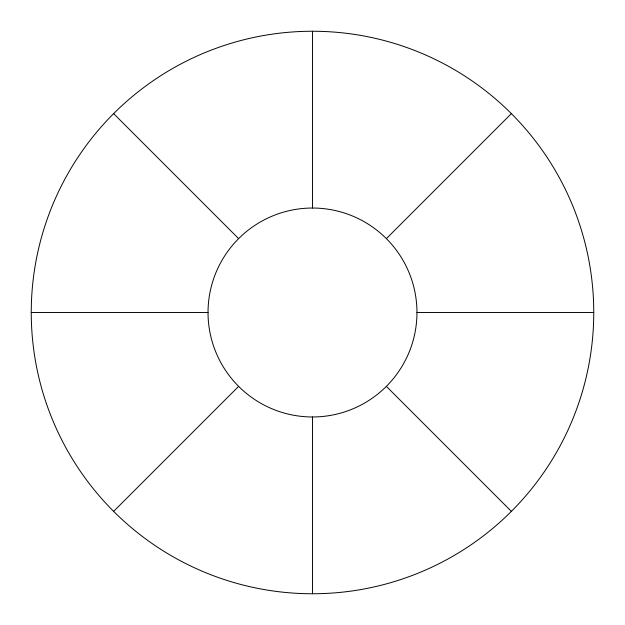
<?xml version="1.0" encoding="UTF-8"?>
<svg xmlns="http://www.w3.org/2000/svg" width="625" height="625" viewBox="0 0 625 625"><rect width="100%" height="100%" fill="white"/><g stroke="black" fill="none" stroke-linecap="round" stroke-linejoin="round"><path stroke-width="0.94" d="M113.625 511.375L238.633 386.367M386.367 238.633L511.375 113.625M31.25 312.5L208.039 312.5M416.961 312.5A104.461 104.461 0 0 1 260.266 402.969A104.461 104.461 0 0 1 260.266 222.031A104.461 104.461 0 0 1 416.961 312.5L593.75 312.5A281.25 281.25 0 0 1 171.875 556.07A281.25 281.25 0 0 1 171.875 68.93A281.25 281.25 0 0 1 593.75 312.5M113.625 113.625L238.633 238.633M386.367 386.367L511.375 511.375M312.5 31.25L312.5 208.039M312.5 416.961L312.5 593.75"/></g></svg>
